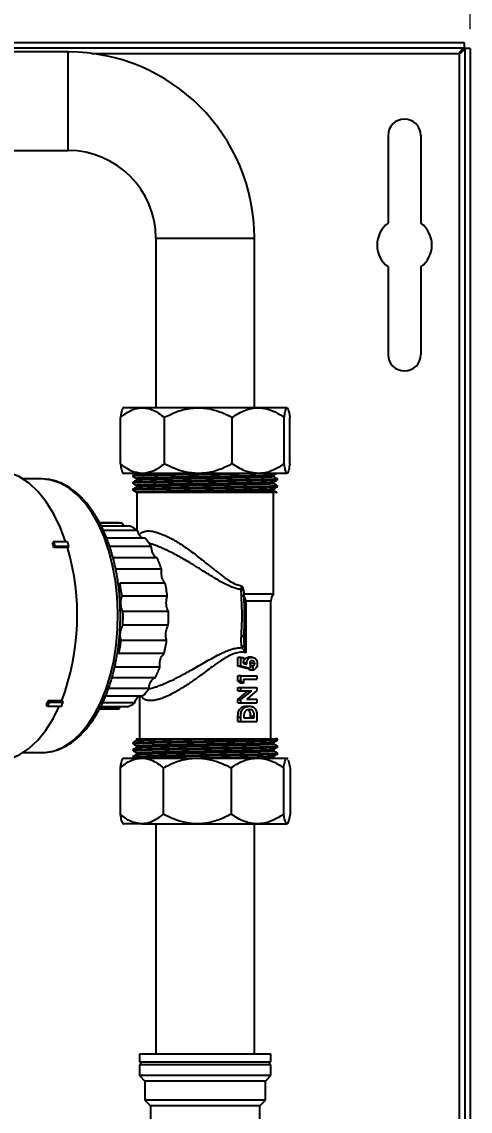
# Model space of a CAD drawing. Header units: millimetres. Extents: x 15 to 415, y 5 to 292.
# Drawn here: x 153.7 to 177.1, y 183.9 to 240.8 of the extents above; entities that cross this region are included whole.
import ezdxf

# ---------------------------------------------------------------- set-up
doc = ezdxf.new("R2010")
doc.units = ezdxf.units.MM
doc.styles.add('SLDTEXTSTYLE0', font='TXT', dxfattribs={"width": 0.75})
doc.dimstyles.new('SLDDIMSTYLE0', dxfattribs={"dimtxt": 3.5, "dimasz": 3.302, "dimexe": 0, "dimexo": 0.0625, "dimgap": 0.875, "dimtad": 1, "dimlfac": 3.5, "dimrnd": 1e-09, "dimzin": 12, "dimdsep": 46, "dimtxsty": 'SLDTEXTSTYLE0', "dimsah": 1, "dimcen": 0.09, "dimadec": 0, "dimazin": 3, "dimtfac": 1, "dimtofl": 0, "dimtmove": 0, "dimatfit": 3, "dimfxl": 0, "dimfrac": 2, "dimtolj": 1, "dimtzin": 12, "dimarcsym": 0})

# ---------------------------------------------------------------- blocks, each defined once
blk = doc.blocks.new('_D')
at = {"color": 7, "linetype": 'Continuous', "lineweight": 18}
for p, q in [((34.276, 240.42), (34.276, 256.726)), ((177.133, 240.42), (177.133, 256.726)), ((177.133, 255.726), (34.276, 255.726))]:
    blk.add_line(p, q, dxfattribs=at)
for points in [[(34.276, 255.726), (37.578, 255.218), (37.578, 256.234)], [(177.133, 255.726), (173.831, 256.234), (173.831, 255.218)]]:
    blk.add_solid(points, dxfattribs=at)
at = {"color": 7, "linetype": 'Continuous', "lineweight": 18, "insert": (106.865, 260.237), "char_height": 3.5, "attachment_point": 1, "style": 'SLDTEXTSTYLE0'}
blk.add_mtext('500', dxfattribs=at)

msp = doc.modelspace()

# ---------------------------------------------------------------- linework, layer by layer
at = {"color": 7, "linetype": 'Continuous', "lineweight": 25}
for p, q in [((64.847, 239.7257), (176.8268, 239.7257)), ((64.847, 239.44), (176.8268, 239.44)), ((176.8268, 239.7257), (176.8268, 239.44)), ((177.1328, 239.4198), (176.847, 239.4198)), ((176.847, 239.4198), (176.847, 125.7459)), ((177.1328, 239.4198), (177.1328, 125.7459)), ((156.1645, 239.2317), (136.9102, 239.2317)), ((176.5613, 239.1543), (176.5613, 126.0115)), ((172.847, 234.8686), (172.847, 230.2972)), ((174.5613, 234.8686), (174.5613, 230.2972)), ((136.9102, 234.0888), (156.1645, 234.0888)), ((160.7359, 229.5174), (160.7359, 220.6602)), ((165.8788, 220.6602), (165.8788, 229.5174)), ((172.847, 228.0115), (172.847, 223.44)), ((174.5613, 228.0115), (174.5613, 223.44)), ((160.0351, 220.6602), (159.0221, 220.6602)), ((162.9505, 220.6602), (160.0351, 220.6602)), ((166.0749, 220.6602), (162.9505, 220.6602)), ((167.5782, 220.6602), (166.0749, 220.6602)), ((158.8887, 217.7361), (158.8887, 220.1558)), ((161.1814, 217.7361), (161.1814, 220.1558)), ((164.7195, 217.7361), (164.7195, 220.1558)), ((167.4304, 217.7361), (167.4304, 220.1558)), ((167.726, 217.7361), (167.726, 220.1558)), ((160.0351, 217.2317), (159.0221, 217.2317)), ((159.7265, 217.333), (159.7265, 217.2432)), ((162.9505, 217.2317), (160.0351, 217.2317)), ((166.0749, 217.2317), (162.9505, 217.2317)), ((167.5782, 217.2317), (166.0749, 217.2317)), ((154.7733, 216.9459), (153.8045, 216.9459)), ((159.5301, 217.1292), (159.5301, 217.0838)), ((159.5301, 216.7663), (159.5301, 216.7209)), ((159.7265, 216.9702), (159.7265, 216.8804)), ((166.8882, 217.0609), (166.8882, 217.1509)), ((166.8882, 216.698), (166.8882, 216.788)), ((167.0846, 216.9024), (167.0846, 216.9477)), ((159.5301, 216.4034), (159.5301, 216.3581)), ((159.7265, 216.6073), (159.7265, 216.5175)), ((159.7359, 216.2317), (159.7359, 214.2803)), ((166.8788, 210.9459), (166.8788, 216.2317)), ((166.8882, 216.3352), (166.8882, 216.4252)), ((167.0846, 216.5395), (167.0846, 216.5849)), ((158.6847, 214.6602), (157.7928, 214.6602)), ((158.9596, 214.6352), (157.8055, 214.6352)), ((159.4042, 214.4861), (157.8815, 214.4861)), ((159.0888, 214.4861), (158.9596, 214.6352)), ((159.7797, 214.2465), (158.0036, 214.2465)), ((160.1768, 213.8586), (158.16, 213.8586)), ((155.4137, 213.6822), (155.3447, 213.6103)), ((155.4137, 213.6822), (156.1248, 213.6822)), ((155.4927, 213.4279), (155.4223, 213.3607)), ((156.1335, 213.3607), (155.4223, 213.3607)), ((156.2039, 213.4279), (155.4927, 213.4279)), ((156.2039, 213.4279), (156.1335, 213.3607)), ((160.4926, 213.4229), (158.3206, 213.4229)), ((160.8033, 212.8341), (158.501, 212.8341)), ((161.0285, 212.2449), (158.6579, 212.2449)), ((161.2225, 211.5129), (158.8519, 211.5129)), ((165.1957, 210.8816), (165.1921, 211.1727)), ((161.335, 210.828), (158.9644, 210.828)), ((165.324, 210.9459), (166.8788, 210.9459)), ((165.324, 210.9459), (165.3259, 210.9181)), ((165.3259, 210.9181), (165.3271, 210.8017)), ((165.4344, 210.568), (165.4344, 207.8778)), ((166.7359, 203.3745), (166.7359, 210.568)), ((161.3932, 210.0244), (159.0226, 210.0244)), ((161.382, 209.3107), (159.0115, 209.3107)), ((165.3271, 208.8044), (165.3275, 208.6594)), ((161.2988, 208.5142), (158.9282, 208.5142)), ((161.1651, 207.8415), (158.7945, 207.8415)), ((165.019, 207.1712), (165.019, 207.6265)), ((165.1617, 207.6265), (165.019, 207.6265)), ((165.1617, 207.1712), (165.1617, 207.6265)), ((165.1617, 207.6265), (165.3159, 207.6265)), ((165.3159, 207.6265), (165.3159, 207.3134)), ((165.7575, 207.6394), (165.5691, 207.6394)), ((160.9485, 207.1301), (158.5779, 207.1301)), ((165.4754, 207.0536), (165.019, 207.1712)), ((165.1617, 207.1712), (165.019, 207.1712)), ((165.656, 207.0536), (165.1617, 207.1712)), ((165.4766, 207.3363), (165.3097, 207.3363)), ((165.3159, 207.3134), (165.485, 207.2744)), ((165.656, 207.0536), (165.4754, 207.0536)), ((165.485, 207.2744), (165.4766, 207.3363)), ((165.821, 207.1778), (165.6276, 207.1778)), ((165.6276, 206.9727), (165.6276, 207.0536)), ((165.821, 206.9727), (165.6276, 206.9727)), ((165.685, 207.2047), (165.656, 207.0536)), ((165.8917, 207.3153), (165.6929, 207.3153)), ((165.821, 206.9727), (165.821, 207.1778)), ((160.7053, 206.5645), (158.4411, 206.5645)), ((165.019, 206.4004), (165.019, 206.6778)), ((165.1617, 206.6778), (165.019, 206.6778)), ((165.1617, 206.4004), (165.1617, 206.6778)), ((165.1617, 206.6778), (166.0088, 206.6778)), ((165.3159, 206.4983), (166.0088, 206.4983)), ((165.3159, 206.4983), (165.3159, 206.2932)), ((166.0088, 206.6778), (166.0088, 206.4983)), ((160.3767, 206.0077), (158.2638, 206.0077)), ((165.1614, 206.2932), (165.019, 206.4004)), ((165.1617, 206.4004), (165.019, 206.4004)), ((165.019, 205.883), (165.019, 206.0624)), ((165.019, 206.0624), (165.1617, 206.0624)), ((165.019, 205.4292), (165.5543, 205.883)), ((165.019, 205.883), (165.1617, 205.883)), ((165.3159, 206.2932), (165.1614, 206.2932)), ((165.3159, 206.2932), (165.1617, 206.4004)), ((165.1617, 205.883), (165.1617, 206.0624)), ((165.1617, 206.0624), (166.0088, 206.0624)), ((165.1617, 205.4292), (165.7415, 205.883)), ((165.1617, 205.883), (165.7415, 205.883)), ((166.0088, 205.8996), (165.4747, 205.4471)), ((166.0088, 206.0624), (166.0088, 205.8996)), ((155.1209, 205.3778), (155.8321, 205.3778)), ((155.1856, 205.2943), (155.1209, 205.3778)), ((155.1856, 205.2943), (155.8968, 205.2943)), ((155.8968, 205.2943), (155.8321, 205.3778)), ((160.0478, 205.6044), (158.1018, 205.6044)), ((159.8788, 205.6044), (159.8788, 203.3745)), ((165.019, 205.2676), (165.019, 205.4292)), ((165.019, 205.4292), (165.1617, 205.4292)), ((165.019, 205.2676), (165.1617, 205.2676)), ((165.1617, 205.2676), (165.1617, 205.4292)), ((165.1617, 205.2676), (166.0088, 205.2676)), ((165.4747, 205.4471), (166.0088, 205.4471)), ((166.0088, 205.4471), (166.0088, 205.2676)), ((155.0882, 205.0614), (155.0253, 205.1492)), ((155.7993, 205.0614), (155.0882, 205.0614)), ((157.7921, 204.9459), (158.6847, 204.9459)), ((158.8082, 204.951), (157.7947, 204.951)), ((159.2568, 205.0553), (157.8487, 205.0553)), ((159.6392, 205.2569), (157.9529, 205.2569)), ((158.8082, 204.951), (158.8756, 205.0553)), ((165.4435, 205.0881), (165.6216, 205.0881)), ((165.019, 204.2932), (165.019, 204.5194)), ((165.019, 204.5194), (165.1617, 204.5194)), ((165.019, 204.2932), (165.1617, 204.2932)), ((165.1617, 204.2932), (165.1617, 204.5194)), ((165.1617, 204.2932), (166.0088, 204.2932)), ((165.3275, 204.5412), (165.3275, 204.4727)), ((165.3275, 204.4727), (165.8717, 204.4727)), ((165.6744, 204.5665), (165.8717, 204.5665)), ((165.6744, 204.4727), (165.6744, 204.5665)), ((165.8717, 204.4727), (165.8717, 204.5665)), ((166.0088, 204.5228), (166.0088, 204.2932)), ((159.5301, 203.1795), (159.5301, 203.1341)), ((159.7265, 203.3834), (159.7265, 203.2936)), ((159.7265, 203.0205), (159.7265, 202.9307)), ((166.8882, 203.1112), (166.8882, 203.2012)), ((167.0846, 203.3155), (167.0846, 203.3834)), ((167.0846, 202.9526), (167.0846, 202.998)), ((153.8045, 202.6602), (154.7733, 202.6602)), ((159.5301, 202.8166), (159.5301, 202.7713)), ((159.5301, 202.4538), (159.5301, 202.4084)), ((159.7265, 202.6577), (159.7265, 202.5679)), ((166.8882, 202.7484), (166.8882, 202.8384)), ((166.8882, 202.3855), (166.8882, 202.4755)), ((167.0846, 202.5898), (167.0846, 202.6351)), ((158.87, 201.8701), (158.87, 199.4504)), ((159.0216, 202.3745), (158.9922, 202.3324)), ((159.0216, 202.3745), (159.998, 202.3745)), ((159.5314, 202.4068), (159.5873, 202.3745)), ((159.998, 202.3745), (162.8928, 202.3745)), ((161.126, 201.8701), (161.126, 199.4504)), ((162.8928, 202.3745), (166.0305, 202.3745)), ((164.6597, 201.8701), (164.6597, 199.4504)), ((166.0305, 202.3745), (167.573, 202.3745)), ((167.4013, 201.8701), (167.4013, 199.4504)), ((167.573, 202.3745), (167.6133, 202.3259)), ((167.573, 202.3745), (167.5931, 202.3745)), ((167.6226, 202.3324), (167.5931, 202.3745)), ((167.6411, 202.2923), (167.7447, 201.8701)), ((167.7447, 201.8701), (167.7447, 199.4504)), ((159.998, 198.9459), (159.0217, 198.9459)), ((159.998, 198.9459), (162.8928, 198.9459)), ((160.7359, 198.9459), (160.7359, 186.9459)), ((162.8928, 198.9459), (166.0305, 198.9459)), ((165.8788, 186.9459), (165.8788, 198.9459)), ((166.0305, 198.9459), (167.573, 198.9459)), ((159.8788, 186.9459), (159.8788, 186.5174)), ((159.8788, 186.9459), (163.8186, 186.9459)), ((160.0216, 186.5174), (159.8788, 186.3745)), ((159.8788, 186.5174), (163.8186, 186.5174)), ((163.8186, 186.9459), (166.7359, 186.9459)), ((163.8186, 186.5174), (166.7359, 186.5174)), ((166.7359, 186.3745), (166.5931, 186.5174)), ((166.7359, 186.5174), (166.7359, 186.9459)), ((159.8788, 186.3745), (159.8788, 185.8031)), ((160.4294, 186.3745), (159.8788, 186.3745)), ((166.7359, 186.3745), (160.4294, 186.3745)), ((166.7359, 185.8031), (166.7359, 186.3745)), ((159.8788, 185.8031), (160.1645, 185.5174)), ((160.4294, 185.8031), (159.8788, 185.8031)), ((160.1645, 185.5174), (160.1645, 184.5174)), ((160.6692, 185.5174), (160.1645, 185.5174)), ((166.7359, 185.8031), (160.4294, 185.8031)), ((166.4502, 185.5174), (160.6692, 185.5174)), ((166.4502, 185.5174), (166.7359, 185.8031)), ((166.4502, 184.5174), (166.4502, 185.5174)), ((160.1645, 184.5174), (160.4502, 184.2317)), ((160.6692, 184.5174), (160.1645, 184.5174)), ((160.4502, 184.2317), (160.4502, 183.3745)), ((160.9091, 184.2317), (160.4502, 184.2317)), ((166.4502, 184.5174), (160.6692, 184.5174)), ((166.1645, 184.2317), (160.9091, 184.2317)), ((166.1645, 184.2317), (166.4502, 184.5174)), ((166.1645, 183.3745), (166.1645, 184.2317))]:
    msp.add_line(p, q, dxfattribs=at)
at = {"color": 8, "linetype": 'Continuous', "lineweight": 25}
for p, q in [((156.1645, 234.0888), (156.1645, 239.2317)), ((157.3879, 239.1543), (176.5613, 239.1543)), ((160.7359, 229.5174), (165.8788, 229.5174)), ((166.7359, 210.568), (165.4344, 210.568))]:
    msp.add_line(p, q, dxfattribs=at)
at = {"color": 7, "linetype": 'Continuous', "lineweight": 25, "flags": 128}
for points in [[(156.0323, 213.6822), (155.7624, 214.3966), (155.4165, 215.1111), (155.0236, 215.7429), (154.5898, 216.2819), (154.1218, 216.7198), (153.6271, 217.0498), (153.1132, 217.2668), (152.5882, 217.3672)], [(165.1957, 210.8816), (165.2271, 210.8753), (165.255, 210.8675), (165.279, 210.8585), (165.2986, 210.8485), (165.3134, 210.8376), (165.3232, 210.826), (165.3278, 210.814), (165.3271, 210.8017)], [(165.1957, 208.7245), (165.2271, 208.7309), (165.255, 208.7387), (165.279, 208.7477), (165.2986, 208.7577), (165.3134, 208.7686), (165.3232, 208.7802), (165.3278, 208.7922), (165.3271, 208.8044)], [(152.4027, 202.2317), (152.6154, 202.2413), (153.1302, 202.3447), (153.634, 202.5601), (154.1194, 202.8844), (154.5789, 203.3126), (155.0058, 203.8383), (155.3936, 204.4536), (155.6977, 205.0614)]]:
    msp.add_lwpolyline(points, dxfattribs=at)
at = {"color": 8, "linetype": 'Continuous', "lineweight": 25, "flags": 128}
msp.add_lwpolyline([(154.7733, 202.6602), (154.9766, 202.6695), (155.4461, 202.7627), (155.9062, 202.9547), (156.3504, 203.2428), (156.7724, 203.623), (157.1664, 204.09), (157.5268, 204.6371), (157.8486, 205.2568), (158.1271, 205.9403), (158.3586, 206.678), (158.5398, 207.4596), (158.668, 208.2741), (158.7416, 209.1101), (158.7595, 209.9558), (158.7215, 210.7993), (158.628, 211.6289), (158.4804, 212.4328), (158.2808, 213.1998), (158.0319, 213.9191), (157.7373, 214.5807), (157.4011, 215.1752), (157.0279, 215.6943), (156.6232, 216.1306), (156.1924, 216.4782), (155.7418, 216.732), (155.2775, 216.8886), (154.8062, 216.9457), (154.7733, 216.9459)], dxfattribs=at)
at = {"color": 7, "linetype": 'Continuous', "lineweight": 25}
for centre, radius, start, end in [((156.1645, 229.5174), 9.7143, 0, 90), ((173.7042, 234.8686), 0.8571, 0, 180), ((156.1645, 229.5174), 4.5714, 0, 90), ((173.7042, 229.1543), 1.4286, 126.8699, 233.1301), ((173.7042, 229.1543), 1.4286, 306.8699, 53.1301), ((173.7042, 223.44), 0.8571, 180, 0), ((158.6841, 213.1317), 1.5285, 79.6175, 89.97791), ((158.4609, 212.5936), 2.1146, 51.41536, 63.50514), ((157.3285, 211.462), 3.7224, 31.78778, 40.07706), ((145.4645, 210.4029), 10.3878, 16.54363, 17.98544), ((145.3471, 210.4142), 10.5838, 16.54363, 17.98544), ((143.9683, 209.8229), 12.6692, 339.46032, 16.21518), ((146.0582, 210.4142), 10.5838, 16.54363, 17.98544), ((155.3264, 210.4035), 5.992, 17.89779, 23.93145), ((151.0344, 209.8772), 7.9868, 6.83681, 11.81801), ((153.405, 209.8772), 7.9868, 6.83681, 11.81801), ((165.1273, 210.9212), 0.2597, 46.25934, 75.54781), ((167.3074, 210.568), 0.5714, 138.59038, 180), ((150.3405, 209.8031), 8.6849, 356.74934, 1.45975), ((152.7111, 209.8031), 8.6849, 356.74934, 1.45975), ((151.3151, 209.6781), 7.7016, 346.20388, 351.30737), ((153.6857, 209.6781), 7.7016, 346.20388, 351.30737), ((165.0887, 208.4034), 0.2917, 298.69599, 332.82492), ((155.7128, 209.046), 5.5753, 333.56996, 339.90085), ((157.6092, 207.9285), 3.3687, 316.37758, 325.23785), ((146.907, 208.6794), 8.8526, 336.49863, 338.10265), ((146.8167, 208.6582), 9.0196, 336.49863, 338.10265), ((147.5279, 208.6582), 9.0196, 336.49863, 338.10265), ((158.6847, 206.4622), 1.5162, 270.00158, 274.67437), ((158.552, 206.8559), 1.9336, 291.37786, 304.21161)]:
    msp.add_arc(centre, radius, start, end, dxfattribs=at)
for points, knots in [([(176.8268, 239.44), (176.802, 239.4346), (176.755, 239.4244), (176.686, 239.3509), (176.6223, 239.2575), (176.5808, 239.1872), (176.5613, 239.1543)], [0, 0, 0, 0, 0.2803076, 0.5302368, 0.7800918, 1, 1, 1, 1]), ([(158.8887, 220.1558), (158.9619, 220.2149), (159.1459, 220.3634), (159.4613, 220.5453), (159.7755, 220.6479), (159.9693, 220.6571), (160.0351, 220.6602)], [0, 0, 0, 0, 0.2056137, 0.5170117, 0.8361666, 1, 1, 1, 1]), ([(159.0365, 220.6602), (159.0167, 220.6441), (158.9648, 220.602), (158.9178, 220.3263), (158.8887, 220.1558)], [0, 0, 0, 0, 0.3814192, 1, 1, 1, 1]), ([(160.0351, 220.6602), (160.2254, 220.6355), (160.6282, 220.5832), (160.9904, 220.3034), (161.1814, 220.1558)], [0, 0, 0, 0, 0.4724924, 1, 1, 1, 1]), ([(161.1814, 220.1558), (161.4015, 220.2656), (161.849, 220.4889), (162.4576, 220.6417), (162.8309, 220.6558), (162.9505, 220.6602)], [0, 0, 0, 0, 0.3967467, 0.8067521, 1, 1, 1, 1]), ([(162.9505, 220.6602), (163.0678, 220.6562), (163.3041, 220.6481), (163.7239, 220.5706), (164.205, 220.4188), (164.5469, 220.2441), (164.7195, 220.1558)], [0, 0, 0, 0, 0.18935934, 0.38125769, 0.68749882, 1, 1, 1, 1]), ([(164.7195, 220.1558), (164.8302, 220.2305), (165.0528, 220.3807), (165.3944, 220.5385), (165.7371, 220.6412), (165.9616, 220.6538), (166.0749, 220.6602)], [0, 0, 0, 0, 0.262126, 0.5272899, 0.7614272, 1, 1, 1, 1]), ([(166.0749, 220.6602), (166.1527, 220.6571), (166.3779, 220.6481), (166.7494, 220.5468), (167.1227, 220.3658), (167.3438, 220.2149), (167.4304, 220.1558)], [0, 0, 0, 0, 0.1638321, 0.4746302, 0.7943879, 1, 1, 1, 1]), ([(167.4304, 220.1558), (167.4394, 220.2127), (167.4576, 220.3269), (167.4865, 220.4676), (167.5167, 220.577), (167.5475, 220.6473), (167.5682, 220.656), (167.5782, 220.6602)], [0, 0, 0, 0, 0.1977545, 0.3966796, 0.6005789, 0.8069359, 1, 1, 1, 1]), ([(167.5782, 220.6602), (167.598, 220.6441), (167.6499, 220.602), (167.6969, 220.3263), (167.726, 220.1558)], [0, 0, 0, 0, 0.3814192, 1, 1, 1, 1]), ([(160.0351, 217.2317), (159.9693, 217.2348), (159.7788, 217.2438), (159.4646, 217.3451), (159.1489, 217.5261), (158.9619, 217.677), (158.8887, 217.7361)], [0, 0, 0, 0, 0.1638321, 0.4746302, 0.7943879, 1, 1, 1, 1]), ([(158.8887, 217.7361), (158.9071, 217.6263), (158.9445, 217.403), (158.9954, 217.2502), (159.0265, 217.2361), (159.0365, 217.2317)], [0, 0, 0, 0, 0.39674668, 0.80675212, 1, 1, 1, 1]), ([(159.7279, 217.2441), (159.6952, 217.2252), (159.6297, 217.1873), (159.5642, 217.1495), (159.5314, 217.1306)], [0, 0, 0, 0, 0.4999962, 1, 1, 1, 1]), ([(164.0599, 217.2317), (163.8233, 217.2279), (163.2328, 217.2183), (162.2567, 217.2043), (161.2497, 217.1873), (160.4087, 217.17), (159.8264, 217.1542), (159.5333, 217.1398), (159.5608, 217.1317), (159.5694, 217.1292)], [0, 0, 0, 0, 0.1081114, 0.2697058, 0.4339205, 0.5985797, 0.7599554, 0.9250172, 1, 1, 1, 1]), ([(166.4389, 217.2317), (166.3331, 217.2286), (166.0622, 217.2207), (165.3855, 217.2079), (164.449, 217.1924), (163.3556, 217.1748), (162.2582, 217.159), (161.2493, 217.1419), (160.4088, 217.1246), (159.8264, 217.1089), (159.5333, 217.0945), (159.5608, 217.0863), (159.5694, 217.0838)], [0, 0, 0, 0, 0.0604399, 0.1547492, 0.2675468, 0.3820423, 0.4940052, 0.6077837, 0.7218702, 0.8336817, 0.9480471, 1, 1, 1, 1]), ([(161.1814, 217.7361), (160.9904, 217.5885), (160.6282, 217.3087), (160.2254, 217.2564), (160.0351, 217.2317)], [0, 0, 0, 0, 0.5275076, 1, 1, 1, 1]), ([(162.9505, 217.2317), (162.7135, 217.2478), (162.0924, 217.2899), (161.5296, 217.5656), (161.1814, 217.7361)], [0, 0, 0, 0, 0.3814192, 1, 1, 1, 1]), ([(164.7195, 217.7361), (164.4994, 217.6263), (164.0519, 217.403), (163.4433, 217.2502), (163.0701, 217.2361), (162.9505, 217.2317)], [0, 0, 0, 0, 0.3967467, 0.8067521, 1, 1, 1, 1]), ([(166.0749, 217.2317), (165.8499, 217.2564), (165.3736, 217.3087), (164.9454, 217.5885), (164.7195, 217.7361)], [0, 0, 0, 0, 0.4724924, 1, 1, 1, 1]), ([(167.4304, 217.7361), (167.3438, 217.677), (167.1262, 217.5285), (166.7533, 217.3466), (166.3819, 217.244), (166.1527, 217.2348), (166.0749, 217.2317)], [0, 0, 0, 0, 0.2056137, 0.5170117, 0.8361666, 1, 1, 1, 1]), ([(166.8868, 217.1501), (166.9196, 217.169), (166.9667, 217.1962), (167.0137, 217.2234), (167.0281, 217.2317)], [0, 0, 0, 0, 0.6953871, 1, 1, 1, 1]), ([(167.5782, 217.2317), (167.5684, 217.2357), (167.5486, 217.2438), (167.5136, 217.3213), (167.4734, 217.4731), (167.4448, 217.6478), (167.4304, 217.7361)], [0, 0, 0, 0, 0.1893593, 0.3812577, 0.6874988, 1, 1, 1, 1]), ([(167.726, 217.7361), (167.7076, 217.6263), (167.6702, 217.403), (167.6194, 217.2502), (167.5882, 217.2361), (167.5782, 217.2317)], [0, 0, 0, 0, 0.3967467, 0.8067521, 1, 1, 1, 1]), ([(154.5735, 202.6717), (154.6296, 202.6671), (154.8412, 202.6494), (155.2097, 202.6861), (155.6701, 202.8128), (156.1171, 203.029), (156.5465, 203.3295), (156.9538, 203.7127), (157.3337, 204.1743), (157.681, 204.7084), (157.991, 205.3076), (158.2596, 205.9634), (158.4838, 206.6671), (158.661, 207.4098), (158.7895, 208.1821), (158.8679, 208.9743), (158.8952, 209.7768), (158.8712, 210.5795), (158.7962, 211.3726), (158.6711, 212.1461), (158.497, 212.8907), (158.276, 213.5971), (158.0102, 214.2566), (157.7023, 214.8609), (157.3554, 215.4023), (156.973, 215.8734), (156.5593, 216.2667), (156.1198, 216.5775), (155.661, 216.7939), (155.274, 216.9122), (155.0414, 216.9232), (154.968, 216.9267)], [0, 0, 0, 0, 0.012506, 0.047222, 0.0819246, 0.1168228, 0.1521179, 0.1878364, 0.2238748, 0.260092, 0.296375, 0.3326447, 0.3688785, 0.405073, 0.4412335, 0.4773691, 0.5134909, 0.54961, 0.5857366, 0.6218804, 0.6580537, 0.6942684, 0.7305358, 0.7668634, 0.8032505, 0.8396783, 0.8760675, 0.9122965, 0.9482016, 0.9836473, 1, 1, 1, 1]), ([(159.5314, 217.0821), (159.5642, 217.0632), (159.6292, 217.0257), (159.6942, 216.9881), (159.7265, 216.9695)], [0, 0, 0, 0, 0.5036328, 1, 1, 1, 1]), ([(159.7279, 216.8812), (159.6952, 216.8623), (159.6297, 216.8245), (159.5642, 216.7866), (159.5314, 216.7677)], [0, 0, 0, 0, 0.4999962, 1, 1, 1, 1]), ([(159.5314, 216.7193), (159.5642, 216.7004), (159.6292, 216.6628), (159.6942, 216.6252), (159.7265, 216.6066)], [0, 0, 0, 0, 0.5036328, 1, 1, 1, 1]), ([(167.0521, 216.9477), (167.05, 216.9439), (167.0451, 216.9345), (166.6959, 216.9206), (166.136, 216.905), (165.3908, 216.8904), (164.4475, 216.8749), (163.356, 216.8573), (162.2581, 216.8415), (161.2493, 216.8244), (160.4088, 216.8071), (159.8264, 216.7914), (159.5333, 216.777), (159.5608, 216.7688), (159.5694, 216.7663)], [0, 0, 0, 0, 0.0646485, 0.1566199, 0.2348424, 0.3116459, 0.4035059, 0.4967485, 0.5879287, 0.6805875, 0.7734971, 0.864554, 0.9576907, 1, 1, 1, 1]), ([(167.046, 216.9008), (167.0434, 216.8975), (167.0364, 216.8886), (166.6948, 216.8752), (166.1363, 216.8596), (165.3907, 216.8451), (164.4475, 216.8295), (163.356, 216.812), (162.2581, 216.7961), (161.2493, 216.7791), (160.4088, 216.7618), (159.8264, 216.746), (159.5333, 216.7316), (159.5608, 216.7235), (159.5694, 216.7209)], [0, 0, 0, 0, 0.05645117, 0.14922862, 0.22813667, 0.30561326, 0.39827829, 0.4923381, 0.58431739, 0.67778821, 0.77151202, 0.86336692, 0.95731988, 1, 1, 1, 1]), ([(166.8515, 217.1502), (166.8489, 217.1469), (166.8422, 217.138), (166.5186, 217.1247), (165.9892, 217.1091), (165.2824, 217.0946), (164.3882, 217.079), (163.3535, 217.0614), (162.3127, 217.0456), (161.3563, 217.0285), (160.5596, 217.0112), (160.0073, 216.9955), (159.7292, 216.9811), (159.7555, 216.9729), (159.7639, 216.9703)], [0, 0, 0, 0, 0.0561662, 0.1489097, 0.2277889, 0.3052371, 0.3978682, 0.4918937, 0.5838393, 0.6772759, 0.7709655, 0.8627867, 0.9567054, 1, 1, 1, 1]), ([(166.8515, 216.7874), (166.8489, 216.784), (166.8422, 216.7752), (166.5186, 216.7618), (165.9892, 216.7462), (165.2824, 216.7317), (164.3882, 216.7161), (163.3535, 216.6986), (162.3127, 216.6827), (161.3563, 216.6657), (160.5596, 216.6484), (160.0073, 216.6326), (159.7292, 216.6182), (159.7555, 216.61), (159.7639, 216.6074)], [0, 0, 0, 0, 0.05616619, 0.14890969, 0.22778892, 0.30523713, 0.39786825, 0.4918937, 0.58383929, 0.67727594, 0.77096551, 0.86278674, 0.95670538, 1, 1, 1, 1]), ([(166.857, 217.061), (166.855, 217.0572), (166.8502, 217.0478), (166.5197, 217.0339), (165.9889, 217.0183), (165.2825, 217.0038), (164.3882, 216.9883), (163.3535, 216.9707), (162.3126, 216.9549), (161.3565, 216.9378), (160.559, 216.9205), (160.0093, 216.9048), (159.7354, 216.8909), (159.7569, 216.8833), (159.7626, 216.8813)], [0, 0, 0, 0, 0.064674, 0.1575433, 0.2365295, 0.3140828, 0.4068396, 0.5009927, 0.593063, 0.6866264, 0.7804431, 0.8723889, 0.966435, 1, 1, 1, 1]), ([(166.857, 216.6982), (166.855, 216.6943), (166.8502, 216.685), (166.5197, 216.6711), (165.9889, 216.6555), (165.2825, 216.641), (164.3882, 216.6254), (163.3535, 216.6079), (162.3126, 216.592), (161.3565, 216.5749), (160.559, 216.5577), (160.0093, 216.5419), (159.7354, 216.5281), (159.7569, 216.5205), (159.7626, 216.5185)], [0, 0, 0, 0, 0.064674, 0.1575433, 0.2365295, 0.3140828, 0.4068396, 0.5009927, 0.593063, 0.6866264, 0.7804431, 0.8723889, 0.966435, 1, 1, 1, 1]), ([(166.8868, 216.7872), (166.9196, 216.8061), (166.9851, 216.844), (167.0506, 216.8818), (167.0833, 216.9007)], [0, 0, 0, 0, 0.49999626, 1, 1, 1, 1]), ([(167.0833, 216.9492), (167.0505, 216.9681), (166.9855, 217.0056), (166.9205, 217.0432), (166.8882, 217.0618)], [0, 0, 0, 0, 0.5036897, 1, 1, 1, 1]), ([(167.0833, 216.5863), (167.0505, 216.6052), (166.9855, 216.6428), (166.9205, 216.6803), (166.8882, 216.699)], [0, 0, 0, 0, 0.5036897, 1, 1, 1, 1]), ([(159.7279, 216.5184), (159.6952, 216.4994), (159.6297, 216.4616), (159.5642, 216.4238), (159.5314, 216.4049)], [0, 0, 0, 0, 0.4999962, 1, 1, 1, 1]), ([(159.5314, 216.3564), (159.5642, 216.3375), (159.6297, 216.2997), (159.6952, 216.2618), (159.7279, 216.2429)], [0, 0, 0, 0, 0.5000037, 1, 1, 1, 1]), ([(167.0521, 216.5849), (167.05, 216.581), (167.0451, 216.5716), (166.6959, 216.5577), (166.136, 216.5421), (165.3908, 216.5276), (164.4475, 216.512), (163.356, 216.4945), (162.2581, 216.4786), (161.2493, 216.4616), (160.4088, 216.4443), (159.8264, 216.4285), (159.5333, 216.4141), (159.5608, 216.406), (159.5694, 216.4034)], [0, 0, 0, 0, 0.0646485, 0.1566199, 0.2348424, 0.3116459, 0.4035059, 0.4967485, 0.5879287, 0.6805875, 0.7734971, 0.864554, 0.9576907, 1, 1, 1, 1]), ([(167.046, 216.538), (167.0434, 216.5346), (167.0364, 216.5257), (166.6948, 216.5123), (166.1363, 216.4967), (165.3907, 216.4822), (164.4475, 216.4667), (163.356, 216.4491), (162.2581, 216.4332), (161.2493, 216.4162), (160.4088, 216.3989), (159.8264, 216.3832), (159.5333, 216.3688), (159.5608, 216.3606), (159.5694, 216.3581)], [0, 0, 0, 0, 0.0564512, 0.1492286, 0.2281367, 0.3056133, 0.3982783, 0.4923381, 0.5843174, 0.6777882, 0.771512, 0.8633669, 0.9573199, 1, 1, 1, 1]), ([(162.4952, 216.2317), (162.4365, 216.2317), (162.2602, 216.2317), (161.9724, 216.2317), (161.6609, 216.2317), (161.3831, 216.2317), (161.1364, 216.2317), (160.9024, 216.2317), (160.6863, 216.2317), (160.4903, 216.2317), (160.3144, 216.2317), (160.1578, 216.2317), (160.0244, 216.2317), (159.9152, 216.2317), (159.8299, 216.2317), (159.7682, 216.2317), (159.7237, 216.2317), (159.7194, 216.2317), (159.7861, 216.2317), (159.8198, 216.2317)], [0, 0, 0, 0, 0.0322794, 0.0969006, 0.1621993, 0.2149488, 0.2680645, 0.3223353, 0.3770053, 0.4297547, 0.4828705, 0.5371413, 0.5918113, 0.6445607, 0.6976765, 0.7519473, 0.8066173, 0.902188, 1, 1, 1, 1]), ([(166.8515, 216.4245), (166.8489, 216.4212), (166.8422, 216.4123), (166.5186, 216.3989), (165.9892, 216.3833), (165.2824, 216.3688), (164.3882, 216.3533), (163.3535, 216.3357), (162.3127, 216.3199), (161.3562, 216.3028), (160.56, 216.2855), (160.0058, 216.2698), (159.7236, 216.2548), (159.7541, 216.2461), (159.765, 216.2431)], [0, 0, 0, 0, 0.0556964, 0.1476642, 0.2258837, 0.3026841, 0.3945404, 0.4877794, 0.578956, 0.6716111, 0.764517, 0.8555703, 0.9487034, 1, 1, 1, 1]), ([(166.857, 216.3353), (166.855, 216.3315), (166.8502, 216.3221), (166.5196, 216.3082), (165.989, 216.2926), (165.2823, 216.2781), (164.389, 216.2626), (163.4064, 216.246), (162.7779, 216.2361), (162.4952, 216.2317)], [0, 0, 0, 0, 0.1118925, 0.2725659, 0.4092202, 0.5433953, 0.703874, 0.8667683, 1, 1, 1, 1]), ([(167.0657, 216.2317), (167.058, 216.2317), (167.0419, 216.2317), (166.8868, 216.2317), (166.632, 216.2317), (166.2833, 216.2317), (165.8514, 216.2317), (165.3525, 216.2317), (164.7952, 216.2317), (164.2016, 216.2317), (163.5897, 216.2317), (163.0151, 216.2317), (162.6556, 216.2317), (162.4952, 216.2317)], [0, 0, 0, 0, 0.0884857, 0.1832859, 0.2777349, 0.3721838, 0.4652213, 0.5582585, 0.6513559, 0.7444533, 0.8355193, 0.9265853, 1, 1, 1, 1]), ([(166.8868, 216.4244), (166.9196, 216.4433), (166.9851, 216.4811), (167.0506, 216.5189), (167.0833, 216.5378)], [0, 0, 0, 0, 0.4999963, 1, 1, 1, 1]), ([(167.0833, 216.2235), (167.0505, 216.2424), (166.9855, 216.2799), (166.9205, 216.3175), (166.8882, 216.3361)], [0, 0, 0, 0, 0.5036897, 1, 1, 1, 1]), ([(160.0381, 213.8586), (160.0207, 213.8643), (159.9744, 213.8795), (159.8732, 213.9931), (159.8183, 214.1419), (159.7797, 214.2465)], [0, 0, 0, 0, 0.1519443, 0.4038493, 1, 1, 1, 1]), ([(160.8033, 212.8341), (160.7695, 212.8439), (160.7054, 212.8624), (160.6242, 212.9527), (160.5368, 213.127), (160.5108, 213.3008), (160.4926, 213.4229)], [0, 0, 0, 0, 0.2090023, 0.3953295, 0.5749398, 1, 1, 1, 1]), ([(161.2225, 211.5129), (161.1919, 211.541), (161.1342, 211.5941), (161.0726, 211.7249), (161.0195, 211.939), (161.0248, 212.1187), (161.0285, 212.2449)], [0, 0, 0, 0, 0.2090023, 0.3953295, 0.5749398, 1, 1, 1, 1]), ([(165.1921, 211.1727), (165.1953, 211.1955), (165.2017, 211.2419), (165.2085, 211.3106), (165.2077, 211.3552), (165.2074, 211.3734)], [0, 0, 0, 0, 0.36534978, 0.7423302, 1, 1, 1, 1]), ([(165.2074, 211.3734), (165.2078, 211.3727), (165.246, 211.311), (165.2829, 211.2219), (165.3026, 211.1288), (165.3069, 211.1088)], [0, 0, 0, 0, 0.0088401, 0.7875234, 1, 1, 1, 1]), ([(165.3069, 211.1088), (165.3074, 211.1062), (165.3175, 211.0528), (165.3208, 210.9981), (165.324, 210.9459)], [0, 0, 0, 0, 0.0488929, 1, 1, 1, 1]), ([(159.0226, 210.0244), (158.9984, 210.068), (158.9527, 210.1504), (158.9166, 210.309), (158.9031, 210.5419), (158.9391, 210.7099), (158.9644, 210.828)], [0, 0, 0, 0, 0.2090023, 0.3953295, 0.5749398, 1, 1, 1, 1]), ([(161.3932, 210.0244), (161.369, 210.068), (161.3233, 210.1504), (161.2872, 210.309), (161.2737, 210.5419), (161.3097, 210.7099), (161.335, 210.828)], [0, 0, 0, 0, 0.20900233, 0.39532954, 0.57493976, 1, 1, 1, 1]), ([(165.1957, 208.7245), (165.1964, 208.7406), (165.2039, 208.9204), (165.2267, 209.279), (165.2414, 209.8069), (165.2248, 210.3498), (165.2055, 210.703), (165.1957, 210.8816)], [0, 0, 0, 0, 0.0230463, 0.2588017, 0.5000429, 0.7471042, 1, 1, 1, 1]), ([(165.3259, 210.9181), (165.3293, 210.8782), (165.3385, 210.7684), (165.3931, 210.6456), (165.434, 210.5687), (165.4344, 210.568)], [0, 0, 0, 0, 0.3610741, 0.994146, 1, 1, 1, 1]), ([(165.3271, 210.8017), (165.331, 210.6367), (165.3389, 210.3053), (165.3468, 209.8042), (165.339, 209.302), (165.3311, 208.9706), (165.3271, 208.8044)], [0, 0, 0, 0, 0.2491112, 0.5000002, 0.7492377, 1, 1, 1, 1]), ([(158.9282, 208.5142), (158.9127, 208.569), (158.8834, 208.6727), (158.8765, 208.8435), (158.9038, 209.0725), (158.967, 209.2124), (159.0115, 209.3107)], [0, 0, 0, 0, 0.2090023, 0.3953295, 0.5749398, 1, 1, 1, 1]), ([(161.2988, 208.5142), (161.2833, 208.569), (161.254, 208.6727), (161.2471, 208.8435), (161.2744, 209.0725), (161.3376, 209.2124), (161.382, 209.3107)], [0, 0, 0, 0, 0.20900233, 0.39532954, 0.57493976, 1, 1, 1, 1]), ([(165.2287, 208.1476), (165.2138, 208.2328), (165.1824, 208.4119), (165.1911, 208.6171), (165.1957, 208.7245)], [0, 0, 0, 0, 0.475924, 1, 1, 1, 1]), ([(165.4344, 207.8778), (165.4339, 207.8784), (165.3936, 207.9271), (165.3176, 208.0184), (165.2574, 208.1059), (165.2287, 208.1476)], [0, 0, 0, 0, 0.0064603, 0.5261931, 1, 1, 1, 1]), ([(165.3481, 208.2702), (165.3598, 208.2081), (165.3777, 208.1131), (165.4084, 207.9824), (165.4253, 207.9137), (165.4341, 207.8788), (165.4344, 207.8778)], [0, 0, 0, 0, 0.480939, 0.7364621, 0.9924931, 1, 1, 1, 1]), ([(160.9485, 207.1301), (160.9433, 207.1908), (160.9333, 207.3057), (160.9562, 207.472), (161.0217, 207.6746), (161.1059, 207.7727), (161.1651, 207.8415)], [0, 0, 0, 0, 0.2090023, 0.3953295, 0.5749398, 1, 1, 1, 1]), ([(165.3097, 207.3363), (165.3132, 207.3784), (165.3183, 207.4414), (165.3539, 207.5137), (165.3882, 207.5599), (165.429, 207.5969), (165.4892, 207.6316), (165.5372, 207.6363), (165.5691, 207.6394)], [0, 0, 0, 0, 0.249111, 0.372008, 0.4996037, 0.624604, 0.7501092, 1, 1, 1, 1]), ([(165.4766, 207.3363), (165.4775, 207.3573), (165.4794, 207.3994), (165.4963, 207.4597), (165.5245, 207.5142), (165.5746, 207.5758), (165.6548, 207.6303), (165.7231, 207.6363), (165.7575, 207.6394)], [0, 0, 0, 0, 0.1199771, 0.2407146, 0.3609041, 0.4878202, 0.7413856, 1, 1, 1, 1]), ([(165.7575, 207.6394), (165.7937, 207.6355), (165.8652, 207.6278), (165.94, 207.5632), (165.9852, 207.4958), (166.0101, 207.4368), (166.0225, 207.3832), (166.0271, 207.3387), (166.0275, 207.3162), (166.0278, 207.305)], [0, 0, 0, 0, 0.2585203, 0.5117648, 0.6392845, 0.7587583, 0.8796899, 0.9398771, 1, 1, 1, 1]), ([(165.7626, 207.4599), (165.7467, 207.4586), (165.7152, 207.4559), (165.6783, 207.4319), (165.6551, 207.4041), (165.6413, 207.3797), (165.6329, 207.3519), (165.6319, 207.3323), (165.6314, 207.3227)], [0, 0, 0, 0, 0.2583358, 0.5120841, 0.6393018, 0.7595858, 0.8815083, 1, 1, 1, 1]), ([(165.6314, 207.3227), (165.6323, 207.3111), (165.6341, 207.2879), (165.6513, 207.2453), (165.6715, 207.221), (165.685, 207.2047)], [0, 0, 0, 0, 0.2450574, 0.4934586, 1, 1, 1, 1]), ([(165.6929, 207.3153), (165.6925, 207.3254), (165.6918, 207.3457), (165.6843, 207.3745), (165.6746, 207.3971), (165.6662, 207.4083), (165.6632, 207.4124)], [0, 0, 0, 0, 0.2793013, 0.558375, 0.8374398, 1, 1, 1, 1]), ([(165.6702, 207.2254), (165.672, 207.2279), (165.681, 207.241), (165.6902, 207.2722), (165.692, 207.3009), (165.6929, 207.3153)], [0, 0, 0, 0, 0.1093654, 0.5546519, 1, 1, 1, 1]), ([(165.8917, 207.3153), (165.8913, 207.3254), (165.8905, 207.3458), (165.8824, 207.3748), (165.8696, 207.4005), (165.8474, 207.4298), (165.8114, 207.4556), (165.779, 207.4584), (165.7626, 207.4599)], [0, 0, 0, 0, 0.1199189, 0.240721, 0.3633322, 0.4880043, 0.7415791, 1, 1, 1, 1]), ([(165.821, 207.1778), (165.831, 207.1849), (165.8508, 207.199), (165.874, 207.2316), (165.8862, 207.265), (165.8911, 207.2935), (165.8915, 207.308), (165.8917, 207.3153)], [0, 0, 0, 0, 0.257525, 0.509636, 0.7561153, 0.878212, 1, 1, 1, 1]), ([(166.0278, 207.305), (166.0255, 207.266), (166.0208, 207.1874), (165.9766, 207.0834), (165.9085, 207.0058), (165.8504, 206.9838), (165.821, 206.9727)], [0, 0, 0, 0, 0.2419136, 0.4878167, 0.7407405, 1, 1, 1, 1]), ([(160.3767, 206.0077), (160.3821, 206.0684), (160.3925, 206.1832), (160.4429, 206.3286), (160.5401, 206.4851), (160.6371, 206.5317), (160.7053, 206.5645)], [0, 0, 0, 0, 0.2090023, 0.3953295, 0.5749398, 1, 1, 1, 1]), ([(159.6392, 205.2569), (159.6548, 205.3116), (159.6844, 205.4152), (159.7576, 205.5246), (159.8518, 205.604), (159.9246, 205.5992), (159.9678, 205.5964)], [0, 0, 0, 0, 0.2500744, 0.4730177, 0.687924, 1, 1, 1, 1]), ([(165.019, 204.5194), (165.0206, 204.5929), (165.023, 204.703), (165.0602, 204.8447), (165.1155, 204.9352), (165.1883, 205.0041), (165.2968, 205.0735), (165.3851, 205.0823), (165.4435, 205.0881)], [0, 0, 0, 0, 0.250374, 0.3754464, 0.5003967, 0.6241461, 0.7508462, 1, 1, 1, 1]), ([(165.1617, 204.5194), (165.1634, 204.593), (165.166, 204.7036), (165.2067, 204.8458), (165.267, 204.9361), (165.3456, 205.0046), (165.4636, 205.0738), (165.5584, 205.0824), (165.6216, 205.0881)], [0, 0, 0, 0, 0.2409825, 0.362314, 0.4858973, 0.610931, 0.7409094, 1, 1, 1, 1]), ([(165.3998, 204.8142), (165.3866, 204.795), (165.3603, 204.7568), (165.3325, 204.663), (165.3295, 204.5898), (165.3275, 204.5412)], [0, 0, 0, 0, 0.2539742, 0.5041413, 1, 1, 1, 1]), ([(165.6188, 204.9086), (165.5794, 204.9054), (165.5206, 204.9006), (165.4459, 204.8612), (165.4151, 204.8298), (165.3998, 204.8142)], [0, 0, 0, 0, 0.5045742, 0.7543732, 1, 1, 1, 1]), ([(165.6744, 204.5665), (165.6737, 204.611), (165.6726, 204.6778), (165.6562, 204.765), (165.6278, 204.8205), (165.5912, 204.8611), (165.5626, 204.8771), (165.5496, 204.8844)], [0, 0, 0, 0, 0.3427927, 0.5139881, 0.6848692, 0.8560062, 1, 1, 1, 1]), ([(165.8717, 204.5665), (165.8709, 204.6111), (165.8697, 204.6781), (165.8518, 204.7656), (165.8208, 204.8214), (165.7785, 204.8627), (165.7126, 204.9017), (165.6564, 204.9058), (165.6188, 204.9086)], [0, 0, 0, 0, 0.2409628, 0.3620818, 0.48540147, 0.61178652, 0.7403615, 1, 1, 1, 1]), ([(165.6216, 205.0881), (165.6814, 205.0816), (165.7713, 205.0719), (165.8729, 205.0046), (165.9352, 204.933), (165.982, 204.8438), (166.0088, 204.7026), (166.0088, 204.5946), (166.0088, 204.5228)], [0, 0, 0, 0, 0.2597302, 0.3896364, 0.5140571, 0.6375639, 0.758623, 1, 1, 1, 1]), ([(159.7279, 203.2944), (159.6952, 203.2755), (159.6297, 203.2377), (159.5642, 203.1999), (159.5314, 203.181)], [0, 0, 0, 0, 0.4999962, 1, 1, 1, 1]), ([(159.5314, 203.1325), (159.5642, 203.1136), (159.6292, 203.076), (159.6942, 203.0385), (159.7265, 203.0198)], [0, 0, 0, 0, 0.5036328, 1, 1, 1, 1]), ([(159.5677, 203.1341), (159.5648, 203.1376), (159.5573, 203.1468), (159.9021, 203.1619), (160.5311, 203.1777), (161.4035, 203.1951), (162.4331, 203.2119), (163.5364, 203.228), (164.6184, 203.2456), (165.5914, 203.2616), (166.3814, 203.2784), (166.8861, 203.2959), (167.1121, 203.3074), (167.0658, 203.3143), (167.0573, 203.3155)], [0, 0, 0, 0, 0.0575632, 0.1504941, 0.2415719, 0.33473, 0.4270017, 0.5185154, 0.6118207, 0.7032533, 0.7956202, 0.8887386, 0.9798017, 1, 1, 1, 1]), ([(159.5713, 203.1811), (159.5697, 203.184), (159.5652, 203.1927), (159.9036, 203.2073), (160.5307, 203.223), (161.4036, 203.2405), (162.4331, 203.2572), (163.5364, 203.2733), (164.6184, 203.2909), (165.5914, 203.307), (166.3814, 203.3238), (166.8861, 203.3413), (167.1121, 203.3527), (167.0658, 203.3596), (167.0573, 203.3609)], [0, 0, 0, 0, 0.0492815, 0.143029, 0.2349072, 0.328884, 0.4219664, 0.5142843, 0.6084095, 0.7006456, 0.7938242, 0.8877609, 0.9796242, 1, 1, 1, 1]), ([(159.5713, 202.8182), (159.5697, 202.8212), (159.5652, 202.8298), (159.9036, 202.8444), (160.5307, 202.8602), (161.4036, 202.8776), (162.4331, 202.8944), (163.5364, 202.9105), (164.6184, 202.9281), (165.5914, 202.9441), (166.3814, 202.9609), (166.8861, 202.9784), (167.1121, 202.9899), (167.0658, 202.9968), (167.0573, 202.998)], [0, 0, 0, 0, 0.04928146, 0.14302902, 0.23490719, 0.32888395, 0.42196645, 0.5142843, 0.60840951, 0.70064563, 0.79382416, 0.88776087, 0.97962421, 1, 1, 1, 1]), ([(159.7285, 203.3745), (159.728, 203.3745), (159.7263, 203.3745), (159.7424, 203.3745), (159.7871, 203.3745), (159.8599, 203.3745), (159.9575, 203.3745), (160.0539, 203.3745), (160.2152, 203.3745), (160.3802, 203.3745), (160.5676, 203.3745), (160.7358, 203.3745), (160.9916, 203.3745), (161.2306, 203.3745), (161.443, 203.3745), (161.5757, 203.3745), (161.7456, 203.3745), (161.9981, 203.3745), (162.3415, 203.3745), (162.6101, 203.3745), (162.7455, 203.3745)], [0, 0, 0, 0, 0.0216668, 0.0700354, 0.1285348, 0.2176002, 0.2476988, 0.3084348, 0.3669342, 0.4559996, 0.4860982, 0.5468342, 0.6053336, 0.694399, 0.7244976, 0.7545962, 0.7852477, 0.8381379, 0.9184395, 1, 1, 1, 1]), ([(159.7619, 203.0206), (159.7591, 203.0241), (159.7518, 203.0333), (160.079, 203.0485), (160.6755, 203.0643), (161.5025, 203.0818), (162.4786, 203.0985), (163.5245, 203.1146), (164.5503, 203.1322), (165.4724, 203.1483), (166.2224, 203.165), (166.6971, 203.1825), (166.9116, 203.1935), (166.8747, 203.1998), (166.8707, 203.2004)], [0, 0, 0, 0, 0.0586846, 0.1524061, 0.2442586, 0.3382093, 0.4312659, 0.523558, 0.6176571, 0.7098675, 0.8030202, 0.8969308, 0.9887685, 1, 1, 1, 1]), ([(159.7657, 203.2945), (159.7642, 203.2975), (159.76, 203.3061), (160.0806, 203.3207), (160.6751, 203.3364), (161.5025, 203.3538), (162.2373, 203.3666), (162.6611, 203.3732), (162.7455, 203.3745)], [0, 0, 0, 0, 0.1100338, 0.3207991, 0.5273613, 0.7386419, 0.9479119, 1, 1, 1, 1]), ([(159.7657, 202.9317), (159.7642, 202.9346), (159.76, 202.9432), (160.0806, 202.9578), (160.6751, 202.9736), (161.5026, 202.991), (162.4786, 203.0078), (163.5245, 203.0239), (164.5503, 203.0415), (165.4726, 203.0575), (166.2216, 203.0743), (166.6999, 203.0918), (166.9141, 203.1032), (166.8706, 203.1101), (166.8629, 203.1113)], [0, 0, 0, 0, 0.0489888, 0.1428249, 0.2347897, 0.3288553, 0.4220256, 0.5144306, 0.6086447, 0.7009678, 0.7942343, 0.8882597, 0.9802097, 1, 1, 1, 1]), ([(162.7455, 203.3745), (162.905, 203.3745), (163.1634, 203.3745), (163.5254, 203.3745), (163.8279, 203.3745), (164.1311, 203.3745), (164.4283, 203.3745), (164.7162, 203.3745), (164.9943, 203.3745), (165.2644, 203.3745), (165.5207, 203.3745), (165.7609, 203.3745), (165.9845, 203.3745), (166.1928, 203.3745), (166.382, 203.3745), (166.55, 203.3745), (166.6965, 203.3745), (166.821, 203.3745), (166.9202, 203.3745), (166.9934, 203.3745), (167.0416, 203.3745), (167.0648, 203.3745), (167.0614, 203.3745), (167.0358, 203.3745), (167.0005, 203.3745), (166.9829, 203.3745)], [0, 0, 0, 0, 0.0669356, 0.1084362, 0.1502248, 0.1929223, 0.2359338, 0.2774344, 0.3192231, 0.3619188, 0.4049262, 0.4465764, 0.4885054, 0.5313124, 0.5744224, 0.6168261, 0.6595242, 0.7031508, 0.7470983, 0.7895026, 0.8321942, 0.8757813, 0.9196749, 0.9597188, 1, 1, 1, 1]), ([(166.8868, 203.2004), (166.9196, 203.2193), (166.9851, 203.2572), (167.0506, 203.295), (167.0833, 203.3139)], [0, 0, 0, 0, 0.4999963, 1, 1, 1, 1]), ([(167.0833, 202.9995), (167.0505, 203.0184), (166.9855, 203.056), (166.9205, 203.0935), (166.8882, 203.1122)], [0, 0, 0, 0, 0.50368972, 1, 1, 1, 1]), ([(159.7279, 202.9316), (159.6952, 202.9127), (159.6297, 202.8748), (159.5642, 202.837), (159.5314, 202.8181)], [0, 0, 0, 0, 0.49999618, 1, 1, 1, 1]), ([(159.5314, 202.7696), (159.5642, 202.7507), (159.6292, 202.7132), (159.6942, 202.6756), (159.7265, 202.657)], [0, 0, 0, 0, 0.5036328, 1, 1, 1, 1]), ([(159.7279, 202.5687), (159.6952, 202.5498), (159.6297, 202.512), (159.5642, 202.4741), (159.5314, 202.4552)], [0, 0, 0, 0, 0.4999962, 1, 1, 1, 1]), ([(159.5677, 202.7713), (159.5648, 202.7748), (159.5573, 202.7839), (159.9021, 202.7991), (160.5311, 202.8148), (161.4035, 202.8323), (162.4331, 202.849), (163.5364, 202.8651), (164.6184, 202.8827), (165.5914, 202.8988), (166.3814, 202.9156), (166.8861, 202.9331), (167.1121, 202.9445), (167.0658, 202.9514), (167.0573, 202.9526)], [0, 0, 0, 0, 0.0575632, 0.1504941, 0.2415719, 0.33473, 0.4270017, 0.5185154, 0.6118207, 0.7032533, 0.7956202, 0.8887386, 0.9798017, 1, 1, 1, 1]), ([(159.5677, 202.4084), (159.5648, 202.4119), (159.5573, 202.421), (159.9021, 202.4362), (160.5311, 202.452), (161.4035, 202.4694), (162.4331, 202.4861), (163.5364, 202.5023), (164.6184, 202.5199), (165.5914, 202.5359), (166.3814, 202.5527), (166.8861, 202.5702), (167.1121, 202.5817), (167.0658, 202.5885), (167.0573, 202.5898)], [0, 0, 0, 0, 0.0575632, 0.1504941, 0.2415719, 0.33473, 0.4270017, 0.5185154, 0.6118207, 0.7032533, 0.7956202, 0.8887386, 0.9798017, 1, 1, 1, 1]), ([(159.5713, 202.4554), (159.5697, 202.4583), (159.5652, 202.4669), (159.9036, 202.4816), (160.5307, 202.4973), (161.4036, 202.5148), (162.4331, 202.5315), (163.5364, 202.5476), (164.6184, 202.5652), (165.5914, 202.5813), (166.3814, 202.5981), (166.8861, 202.6156), (167.1121, 202.627), (167.0658, 202.6339), (167.0573, 202.6351)], [0, 0, 0, 0, 0.0492815, 0.143029, 0.2349072, 0.328884, 0.4219664, 0.5142843, 0.6084095, 0.7006456, 0.7938242, 0.8877609, 0.9796242, 1, 1, 1, 1]), ([(159.7619, 202.6578), (159.7591, 202.6613), (159.7518, 202.6705), (160.079, 202.6857), (160.6755, 202.7014), (161.5025, 202.7189), (162.4786, 202.7356), (163.5245, 202.7517), (164.5503, 202.7693), (165.4724, 202.7854), (166.2224, 202.8022), (166.6971, 202.8197), (166.9116, 202.8306), (166.8747, 202.8369), (166.8707, 202.8376)], [0, 0, 0, 0, 0.0586846, 0.1524061, 0.2442586, 0.3382093, 0.4312659, 0.523558, 0.6176571, 0.7098675, 0.8030202, 0.8969308, 0.9887685, 1, 1, 1, 1]), ([(159.7657, 202.5688), (159.7642, 202.5718), (159.76, 202.5804), (160.0806, 202.595), (160.6751, 202.6107), (161.5026, 202.6282), (162.4786, 202.6449), (163.5245, 202.661), (164.5503, 202.6786), (165.4726, 202.6947), (166.2216, 202.7115), (166.6999, 202.7289), (166.9141, 202.7404), (166.8706, 202.7472), (166.8629, 202.7484)], [0, 0, 0, 0, 0.0489888, 0.1428249, 0.2347897, 0.3288553, 0.4220256, 0.5144306, 0.6086447, 0.7009678, 0.7942343, 0.8882597, 0.9802097, 1, 1, 1, 1]), ([(162.607, 202.3745), (162.9096, 202.3793), (163.5595, 202.3895), (164.5511, 202.4065), (165.4722, 202.4225), (166.2224, 202.4393), (166.6971, 202.4568), (166.9116, 202.4677), (166.8747, 202.474), (166.8707, 202.4747)], [0, 0, 0, 0, 0.1468124, 0.3153201, 0.4804458, 0.6472587, 0.815429, 0.9798872, 1, 1, 1, 1]), ([(166.8868, 202.8376), (166.9196, 202.8565), (166.9851, 202.8943), (167.0506, 202.9321), (167.0833, 202.951)], [0, 0, 0, 0, 0.4999963, 1, 1, 1, 1]), ([(166.8868, 202.4747), (166.9196, 202.4936), (166.9851, 202.5315), (167.0506, 202.5693), (167.0833, 202.5882)], [0, 0, 0, 0, 0.4999963, 1, 1, 1, 1]), ([(167.0833, 202.6367), (167.0505, 202.6556), (166.9855, 202.6931), (166.9205, 202.7307), (166.8882, 202.7493)], [0, 0, 0, 0, 0.5036897, 1, 1, 1, 1]), ([(158.87, 201.8701), (159.058, 202.0177), (159.4144, 202.2975), (159.8107, 202.3498), (159.998, 202.3745)], [0, 0, 0, 0, 0.5275076, 1, 1, 1, 1]), ([(159.0014, 202.3259), (158.9921, 202.3171), (158.9457, 202.2736), (158.9036, 202.0493), (158.87, 201.8701)], [0, 0, 0, 0, 0.20133246, 1, 1, 1, 1]), ([(159.998, 202.3745), (160.0627, 202.3714), (160.2501, 202.3624), (160.5593, 202.2611), (160.8699, 202.08), (161.0539, 201.9291), (161.126, 201.8701)], [0, 0, 0, 0, 0.1638321, 0.4746302, 0.7943879, 1, 1, 1, 1]), ([(161.126, 201.8701), (161.3458, 201.9799), (161.7927, 202.2032), (162.4006, 202.356), (162.7734, 202.37), (162.8928, 202.3745)], [0, 0, 0, 0, 0.3967467, 0.8067521, 1, 1, 1, 1]), ([(162.8928, 202.3745), (163.01, 202.3705), (163.246, 202.3624), (163.6653, 202.2849), (164.1458, 202.1331), (164.4873, 201.9583), (164.6597, 201.8701)], [0, 0, 0, 0, 0.1893593, 0.3812577, 0.6874988, 1, 1, 1, 1]), ([(164.6597, 201.8701), (164.7716, 201.9448), (164.9968, 202.095), (165.3422, 202.2527), (165.6889, 202.3555), (165.9159, 202.3681), (166.0305, 202.3745)], [0, 0, 0, 0, 0.262126, 0.5272899, 0.7614272, 1, 1, 1, 1]), ([(166.0305, 202.3745), (166.1091, 202.3714), (166.3369, 202.3624), (166.7126, 202.2611), (167.0901, 202.08), (167.3138, 201.9291), (167.4013, 201.8701)], [0, 0, 0, 0, 0.16383208, 0.47463023, 0.79438792, 1, 1, 1, 1]), ([(166.784, 202.3745), (166.8318, 202.377), (166.9018, 202.3805), (166.8723, 202.3844), (166.8629, 202.3856)], [0, 0, 0, 0, 0.68259777, 1, 1, 1, 1]), ([(167.4013, 201.8701), (167.4226, 201.9799), (167.4661, 202.2032), (167.5251, 202.356), (167.5614, 202.37), (167.573, 202.3745)], [0, 0, 0, 0, 0.3967467, 0.8067521, 1, 1, 1, 1]), ([(159.998, 198.9459), (159.8107, 198.9707), (159.4144, 199.0229), (159.058, 199.3028), (158.87, 199.4504)], [0, 0, 0, 0, 0.4724924, 1, 1, 1, 1]), ([(158.87, 199.4504), (158.8914, 199.3406), (158.9348, 199.1173), (158.9939, 198.9644), (159.0301, 198.9504), (159.0417, 198.9459)], [0, 0, 0, 0, 0.3967467, 0.8067521, 1, 1, 1, 1]), ([(161.126, 199.4504), (161.0539, 199.3913), (160.8728, 199.2428), (160.5625, 199.0609), (160.2534, 198.9583), (160.0627, 198.9491), (159.998, 198.9459)], [0, 0, 0, 0, 0.20561369, 0.51701168, 0.83616664, 1, 1, 1, 1]), ([(162.8928, 198.9459), (162.7756, 198.95), (162.5397, 198.9581), (162.1204, 199.0356), (161.6398, 199.1874), (161.2984, 199.3621), (161.126, 199.4504)], [0, 0, 0, 0, 0.18935934, 0.38125769, 0.68749882, 1, 1, 1, 1]), ([(164.6597, 199.4504), (164.5512, 199.3935), (164.3336, 199.2793), (163.9888, 199.1386), (163.6276, 199.0292), (163.2595, 198.9589), (163.0123, 198.9502), (162.8928, 198.9459)], [0, 0, 0, 0, 0.1977545, 0.3966796, 0.6005789, 0.8069359, 1, 1, 1, 1]), ([(166.0305, 198.9459), (165.9181, 198.9521), (165.6911, 198.9645), (165.3459, 199.0663), (164.9982, 199.2247), (164.7731, 199.3748), (164.6597, 199.4504)], [0, 0, 0, 0, 0.2339983, 0.4727101, 0.7345837, 1, 1, 1, 1]), ([(167.4013, 199.4504), (167.3138, 199.3913), (167.0937, 199.2428), (166.7165, 199.0609), (166.3409, 198.9583), (166.1091, 198.9491), (166.0305, 198.9459)], [0, 0, 0, 0, 0.20561369, 0.51701168, 0.83616664, 1, 1, 1, 1]), ([(167.573, 198.9459), (167.55, 198.962), (167.4897, 199.0042), (167.4351, 199.2799), (167.4013, 199.4504)], [0, 0, 0, 0, 0.38141921, 1, 1, 1, 1]), ([(167.7447, 199.4504), (167.7233, 199.3406), (167.6799, 199.1173), (167.6208, 198.9644), (167.5846, 198.9504), (167.573, 198.9459)], [0, 0, 0, 0, 0.39674668, 0.80675212, 1, 1, 1, 1])]:
    msp.add_open_spline(points, degree=3, knots=knots, dxfattribs=at)
msp.add_open_spline([(176.5613, 239.1543), (176.5988, 239.1764), (176.6736, 239.2207), (176.7681, 239.2871), (176.8342, 239.3535), (176.8428, 239.3977), (176.847, 239.4198)], degree=3, dxfattribs=at)
at = {"color": 8, "linetype": 'Continuous', "lineweight": 25}
for points, knots in [([(159.8742, 214.0389), (159.8862, 214.0545), (159.9188, 214.0966), (159.9909, 214.1485), (160.0889, 214.1958), (160.2062, 214.2249), (160.3385, 214.2348), (160.4831, 214.2258), (160.6383, 214.1992), (160.8069, 214.1546), (160.985, 214.093), (161.1692, 214.0167), (161.3583, 213.9271), (161.5533, 213.8244), (161.7785, 213.6952), (162.033, 213.5364), (162.3171, 213.3448), (162.6037, 213.1393), (162.9138, 212.9058), (163.2453, 212.646), (163.5393, 212.4096), (163.7757, 212.2198), (163.955, 212.0772), (164.1355, 211.9372), (164.3116, 211.8063), (164.5393, 211.6478), (164.7505, 211.5221), (164.9937, 211.4153), (165.1217, 211.3902), (165.2074, 211.3734)], [0, 0, 0, 0, 0.0193354, 0.0521652, 0.0852807, 0.1193792, 0.15385, 0.1860248, 0.2185165, 0.2519805, 0.2857603, 0.318519, 0.3515133, 0.3851644, 0.4190075, 0.4660513, 0.5134657, 0.5618644, 0.6105348, 0.6707416, 0.7313302, 0.7621844, 0.7930889, 0.8241653, 0.8553158, 0.883306, 0.9395105, 0.9594852, 1, 1, 1, 1]), ([(165.1921, 211.1727), (165.1233, 211.1827), (164.9846, 211.2029), (164.7476, 211.278), (164.4837, 211.391), (164.1611, 211.5602), (163.8044, 211.7704), (163.4096, 212.0159), (163.0075, 212.2685), (162.6333, 212.4992), (162.2908, 212.703), (161.9802, 212.8803), (161.6668, 213.0496), (161.3872, 213.1901), (161.1445, 213.3028), (160.9377, 213.3917), (160.734, 213.4708), (160.5451, 213.5361), (160.4296, 213.5681), (160.3768, 213.5827)], [0, 0, 0, 0, 0.0423138, 0.08532369, 0.14456134, 0.20451817, 0.28553561, 0.36717864, 0.45048523, 0.53435533, 0.59664854, 0.6592593, 0.72303782, 0.78731729, 0.83046898, 0.87384482, 0.91801626, 0.96250944, 1, 1, 1, 1]), ([(160.3801, 205.9945), (160.4283, 206.0059), (160.5361, 206.0312), (160.7158, 206.0858), (160.9172, 206.1563), (161.1281, 206.2395), (161.367, 206.3426), (161.6327, 206.4672), (161.9257, 206.6147), (162.2237, 206.7729), (162.5425, 206.9491), (162.8799, 207.1409), (163.2366, 207.3461), (163.5957, 207.5499), (163.9015, 207.7152), (164.153, 207.8402), (164.3502, 207.93), (164.5493, 208.0097), (164.7631, 208.0793), (164.9919, 208.1333), (165.1493, 208.1428), (165.2287, 208.1476)], [0, 0, 0, 0, 0.0354058, 0.0791786, 0.1233193, 0.1684967, 0.2139794, 0.2724481, 0.3313857, 0.3915788, 0.4521221, 0.5234596, 0.5952312, 0.6683003, 0.74184, 0.7814552, 0.8211967, 0.8614428, 0.9019367, 0.9505557, 1, 1, 1, 1]), ([(165.3275, 208.6594), (165.3269, 208.6102), (165.3254, 208.4773), (165.3394, 208.3502), (165.3481, 208.2702)], [0, 0, 0, 0, 0.3706382, 1, 1, 1, 1]), ([(165.4344, 207.8778), (165.3762, 207.8885), (165.3065, 207.9013), (165.1334, 207.9042), (164.9745, 207.8796), (164.7857, 207.8168), (164.6574, 207.7631), (164.5129, 207.6919), (164.3247, 207.5858), (164.1105, 207.4485), (163.8846, 207.2923), (163.6389, 207.1155), (163.3562, 206.9069), (163.0713, 206.6969), (162.833, 206.5248), (162.643, 206.3906), (162.4357, 206.248), (162.1964, 206.0899), (161.9562, 205.9412), (161.7075, 205.7977), (161.4957, 205.6862), (161.2818, 205.5865), (161.1235, 205.5213), (160.949, 205.4594), (160.7944, 205.4157), (160.6206, 205.3825), (160.4578, 205.3696), (160.3093, 205.3834), (160.1912, 205.4179), (160.1099, 205.461), (160.0299, 205.5223), (159.9923, 205.5771), (159.9672, 205.6137)], [0, 0, 0, 0, 0.0291052, 0.0348901, 0.08260254, 0.10172764, 0.121805, 0.14200149, 0.16931423, 0.21082153, 0.24488949, 0.27914257, 0.33096803, 0.38352207, 0.41871673, 0.44738382, 0.47615178, 0.51965688, 0.5638028, 0.59341026, 0.64206395, 0.66944754, 0.70280663, 0.72519087, 0.76429415, 0.79075669, 0.83105102, 0.87202096, 0.90330072, 0.93529531, 0.95677596, 1, 1, 1, 1])]:
    msp.add_open_spline(points, degree=3, knots=knots, dxfattribs=at)

# ---------------------------------------------------------------- dimensions: what is measured, and where the dimension line sits
at = {"color": 7, "linetype": 'Continuous', "lineweight": 18}
dim = msp.add_linear_dim(base=(34.2756, 255.7257), p1=(177.1328, 239.4198), p2=(34.2756, 239.4198), dimstyle='SLDDIMSTYLE0', dxfattribs=at)
dim.commit()
dim.dimension.update_dxf_attribs({"geometry": '_D', "text_midpoint": (110.7445, 255.7257), "dimtype": 160})

doc.saveas('drawing.dxf')
